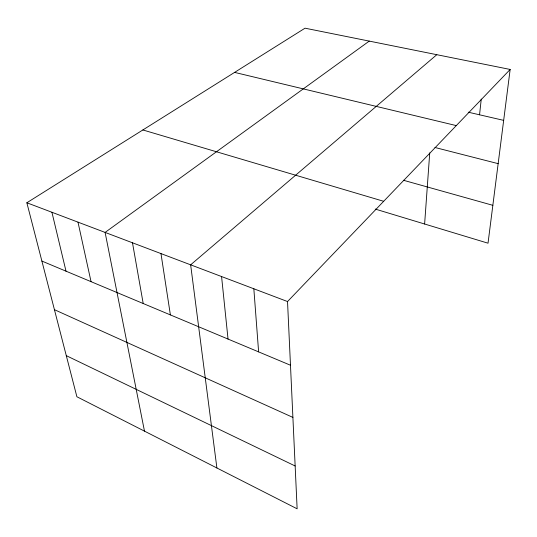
<?xml version="1.0" encoding="UTF-8"?>
<svg xmlns="http://www.w3.org/2000/svg" width="537" height="537" viewBox="0 0 537 537"><rect width="100%" height="100%" fill="white"/><g stroke="black" fill="none" stroke-linecap="round" stroke-linejoin="round"><path stroke-width="0.81" d="M424.619 224.01L429.734 152.884M479.554 114.797L481.253 99.097M510.15 69.448L287.53 301.539L297.136 508.814L76.892 396.749L26.85 202.764L305.036 28.186L510.15 69.448L488.026 243.194L375.222 209.068M436.803 54.693L190.642 264.828L216.901 467.989M369.261 41.101L105.104 232.414L144.48 431.144M468.224 112.186L503.666 120.362M234.595 72.394L456.296 125.598M434.936 147.48L498.155 163.651M403.381 180.251L492.845 205.322M142.869 129.954L383.68 201.301M26.85 202.764L287.53 301.539M41.893 261.069L290.483 365.234M54.432 309.681L292.9 417.403M66.293 355.655L295.155 465.988M51.928 212.263L66.011 271.178M77.993 222.137L91.042 281.663M132.485 242.784L143.204 303.519M160.972 253.585L170.39 314.91M221.573 276.542L228.037 339.069M253.84 288.772L258.619 351.883"/></g></svg>
